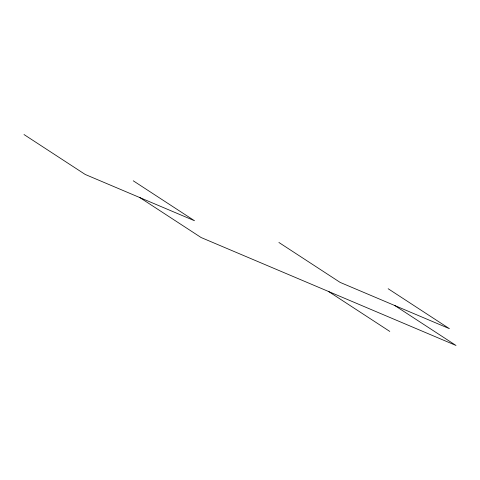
<?xml version="1.0" encoding="UTF-8"?>
<svg xmlns="http://www.w3.org/2000/svg" width="480" height="480" viewBox="0 0 480 480"><rect width="100%" height="100%" fill="white"/><g stroke="black" fill="none" stroke-linecap="round" stroke-linejoin="round"><path stroke-width="0.72" d="M388.152 288.732L449.388 328.662L340.14 282.402L278.904 242.472M394.764 305.532L456 345.462L201.096 237.528L139.86 197.598M328.548 291.492L389.784 331.422M133.248 180.798L194.484 220.728L85.236 174.468L24 134.538"/></g></svg>
